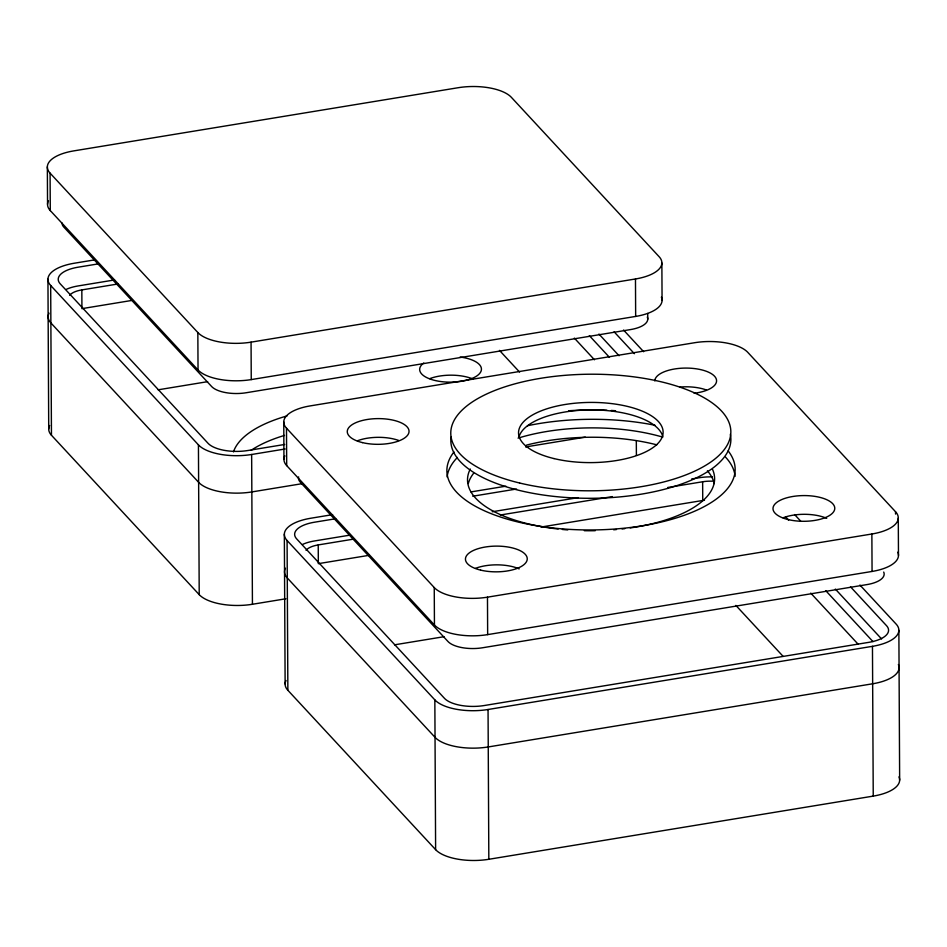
<?xml version="1.0" encoding="UTF-8"?>
<svg xmlns="http://www.w3.org/2000/svg" width="947" height="947" viewBox="0 0 947 947"><rect width="100%" height="100%" fill="white"/><g stroke="black" fill="none" stroke-linecap="round" stroke-linejoin="round"><path stroke-width="1.42" d="M94.724 259.869L74.34 263.219A41.183 17.141 -0.3 0 0 50.676 285.473L51.458 435.253L199.213 594.645A41.183 17.141 -0.3 0 0 252.435 604.269L285.923 598.764M99.234 263.728L78.033 267.208A30.884 12.856 -0.3 0 0 60.288 283.899L208.044 443.291A30.884 12.856 -0.3 0 0 247.948 450.5L284.704 444.463M114.54 279.945L78.139 285.935A30.884 12.856 -0.3 0 0 66.136 289.439M69.64 295.31A20.597 8.57 -0.3 0 1 81.833 289.912L118.233 283.934M131.432 300.507L81.927 308.639L81.833 289.912M50.084 173.147L197.84 332.527A41.183 17.141 -0.3 0 0 251.062 342.151L635.473 278.974A41.183 17.141 -0.3 0 0 659.136 256.72L511.38 97.34A41.183 17.141 -0.3 0 0 458.17 87.716L73.759 150.893A41.183 17.141 -0.3 0 0 50.084 173.147L50.286 210.589L198.041 369.981A41.183 17.141 -0.3 0 0 251.251 379.593L635.662 316.428A41.183 17.141 -0.3 0 0 661.373 297.18M158.137 389.809L207.642 381.665M50.676 285.473L198.432 444.865A41.183 17.141 -0.3 0 0 251.642 454.489L285.142 448.985M302.803 483.562L251.843 491.931A41.183 17.141 -0.3 0 1 198.621 482.307L50.878 322.927A41.183 17.141 -0.3 0 1 49.055 313.173M525.585 446.948L585.293 437.135M332.586 514.647L310.746 518.246A41.183 17.141 -0.3 0 0 287.083 540.5L287.864 690.28L435.62 849.66A41.183 17.141 -0.3 0 0 488.83 859.284L873.241 796.107A41.183 17.141 -0.3 0 0 898.952 776.86M470.919 491.919L505.864 486.178M335.64 518.743L314.44 522.223A30.884 12.856 -0.3 0 0 296.695 538.914L444.439 698.306A30.884 12.856 -0.3 0 0 484.355 705.515L868.766 642.35A30.884 12.856 -0.3 0 0 886.51 625.659L850.501 586.809M472.731 496.216L516.541 489.019M349.49 535.209L314.534 540.95A30.884 12.856 -0.3 0 0 302.531 544.454M492.18 511.759L578.096 497.637M691.665 478.969L698.945 477.773A30.884 12.856 -0.3 0 1 712.404 476.897M306.047 550.325A20.597 8.57 -0.3 0 1 318.228 544.927L353.184 539.186M500.241 515.026L612.366 496.595M667.694 487.504L702.638 481.763A20.597 8.57 -0.3 0 1 712.298 481.194M369.294 555.285L318.334 563.654L318.228 544.927M541.116 527.041L702.745 500.478A20.597 8.57 -0.3 0 1 704.497 500.229M286.491 428.162L434.247 587.554A41.183 17.141 -0.3 0 0 487.468 597.166L871.867 534.001A41.183 17.141 -0.3 0 0 895.542 511.747L747.787 352.355A41.183 17.141 -0.3 0 0 694.565 342.731L310.154 405.908A41.183 17.141 -0.3 0 0 286.491 428.162L286.692 465.604L434.448 624.996A41.183 17.141 -0.3 0 0 487.658 634.62L872.069 571.443A41.183 17.141 -0.3 0 0 897.78 552.196M394.544 644.824L444.048 636.692M287.083 540.5L434.839 699.88A41.183 17.141 -0.3 0 0 488.048 709.504L872.459 646.328A41.183 17.141 -0.3 0 0 896.122 624.073L859.947 585.045M623.54 330.03L643.64 351.716M794.604 514.564L800.641 521.075M614.094 331.793L634.407 353.705M785.856 517.074L788.626 520.057M598.954 334.066L619.054 355.752M835.349 589.081L881.586 638.953M589.342 335.64L609.442 357.327M825.737 590.656L872.98 641.616M574.356 338.103L594.467 359.789M810.762 593.118L858.006 644.078M499.471 350.39L519.572 372.076M735.866 605.405L783.11 656.366M898.277 518.056L898.478 555.498M898.869 630.382L899.65 780.162M895.542 511.747L895.554 514.079M871.867 534.001L872.069 571.443M872.459 646.328L873.241 796.107M702.638 481.763L702.745 500.478M661.87 263.029L662.071 300.483M647.724 313.445L647.76 319.21M635.473 278.974L635.662 316.428M636.313 440.58L636.396 455.365M487.468 597.166L487.658 634.62M488.048 709.504L488.83 859.284M434.247 587.554L434.448 624.996M434.839 699.88L435.62 849.66M283.757 421.853L283.946 459.295M284.337 534.191L285.13 683.971M251.062 342.151L251.251 379.593M251.642 454.489L252.435 604.269M197.84 332.527L198.041 369.981M198.432 444.865L199.213 594.645M47.35 166.838L47.551 204.28M47.942 279.164L48.723 428.944M251.062 450.346A123.548 51.434 -0.3 0 1 284.514 435.407M50.286 210.589A41.183 17.141 -0.3 0 1 48.463 200.835M647.298 317.056A26.765 11.139 -0.3 0 1 630.595 329.568L246.184 392.745A26.765 11.139 -0.3 0 1 211.595 386.483L63.84 227.102A26.765 11.139 -0.3 0 1 62.052 222.995M730.338 434.259A140.026 58.288 -0.3 0 1 592.822 498.276A140.026 58.288 -0.3 0 1 451.092 437.1M518.992 436.993A72.303 30.103 -0.3 0 1 591.662 409.897A72.303 30.103 -0.3 0 1 662.876 437.029M287.864 690.28A41.183 17.141 -0.3 0 1 286.041 680.526M898.372 664.522A41.183 17.141 -0.3 0 1 872.661 683.781L488.25 746.946A41.183 17.141 -0.3 0 1 435.028 737.322L287.272 577.942A41.183 17.141 -0.3 0 1 285.461 568.188M783.062 517.796A30.884 12.856 -0.3 0 1 826.707 518.352M475.536 568.33A30.884 12.856 -0.3 0 1 519.181 568.898M654.791 380.931A30.884 12.856 -0.3 0 1 683.036 368.134A30.884 12.856 -0.3 0 1 716.062 378.48A30.884 12.856 -0.3 0 1 694.127 393.265M680.124 387.039A30.884 12.856 -0.3 0 1 706.296 389.951M357.339 440.817A30.884 12.856 -0.3 0 1 398.77 440.485M286.692 465.604A41.183 17.141 -0.3 0 1 284.869 455.85M883.705 572.071A26.765 11.139 -0.3 0 1 866.99 584.583L482.591 647.76A26.765 11.139 -0.3 0 1 447.99 641.51L300.246 482.118A26.765 11.139 -0.3 0 1 298.625 476.897M712.523 469.381A123.548 51.434 -0.3 0 1 630.157 527.929M624.854 528.639A123.548 51.434 -0.3 0 1 622.084 528.959M616.485 529.539A123.548 51.434 -0.3 0 1 613.668 529.775M595.225 530.699A123.548 51.434 -0.3 0 1 584.323 530.699M567.798 529.929A123.548 51.434 -0.3 0 1 562.305 529.456M558.197 529.03A123.548 51.434 -0.3 0 1 470.28 469.014M518.068 438.13A123.548 51.434 -0.3 0 1 662.036 436.91M468.315 483.55A123.548 51.434 -0.3 0 1 473.642 473.251M526.544 445.102A123.548 51.434 -0.3 0 1 656.792 444.83M707.409 470.801A123.548 51.434 -0.3 0 1 714.18 483.609M728.148 450.89A144.145 60.004 -0.3 0 1 590.869 529.953A144.145 60.004 -0.3 0 1 453.968 451.956M568.733 410.761A144.145 60.004 -0.3 0 1 606.873 410.24M611.241 410.453A144.145 60.004 -0.3 0 1 615.597 410.726M447.102 476.933A144.145 60.004 -0.3 0 1 457.425 457.413M527.467 425.736A144.145 60.004 -0.3 0 1 655.028 425.262M725.603 457.2A144.145 60.004 -0.3 0 1 735.097 476.341M460.124 357.031A30.884 12.856 -0.3 0 1 479.182 373.994A30.884 12.856 -0.3 0 1 437.029 380.919A30.884 12.856 -0.3 0 1 423.771 363.009M429.737 378.658A30.884 12.856 -0.3 0 1 473.37 379.214M51.458 435.253A41.183 17.141 -0.3 0 1 49.646 425.511M233.471 451.897A123.548 51.434 -0.3 0 1 287.048 415.911M519.595 483.006A140.026 58.288 -0.3 0 0 730.835 432.483A140.026 58.288 -0.3 0 0 522.022 382.032A140.026 58.288 -0.3 0 0 519.595 483.006M554.042 458.585A72.303 30.103 -0.3 0 0 663.113 432.495A72.303 30.103 -0.3 0 0 555.297 406.452A72.303 30.103 -0.3 0 0 554.042 458.585M788.164 519.572A30.884 12.856 -0.3 0 0 834.769 508.432A30.884 12.856 -0.3 0 0 788.709 497.305A30.884 12.856 -0.3 0 0 788.164 519.572M480.638 570.118A30.884 12.856 -0.3 0 0 527.242 558.967A30.884 12.856 -0.3 0 0 481.183 547.84A30.884 12.856 -0.3 0 0 480.638 570.118M362.441 442.604A30.884 12.856 -0.3 0 0 409.033 431.465A30.884 12.856 -0.3 0 0 362.973 420.338A30.884 12.856 -0.3 0 0 362.441 442.604"/></g></svg>
